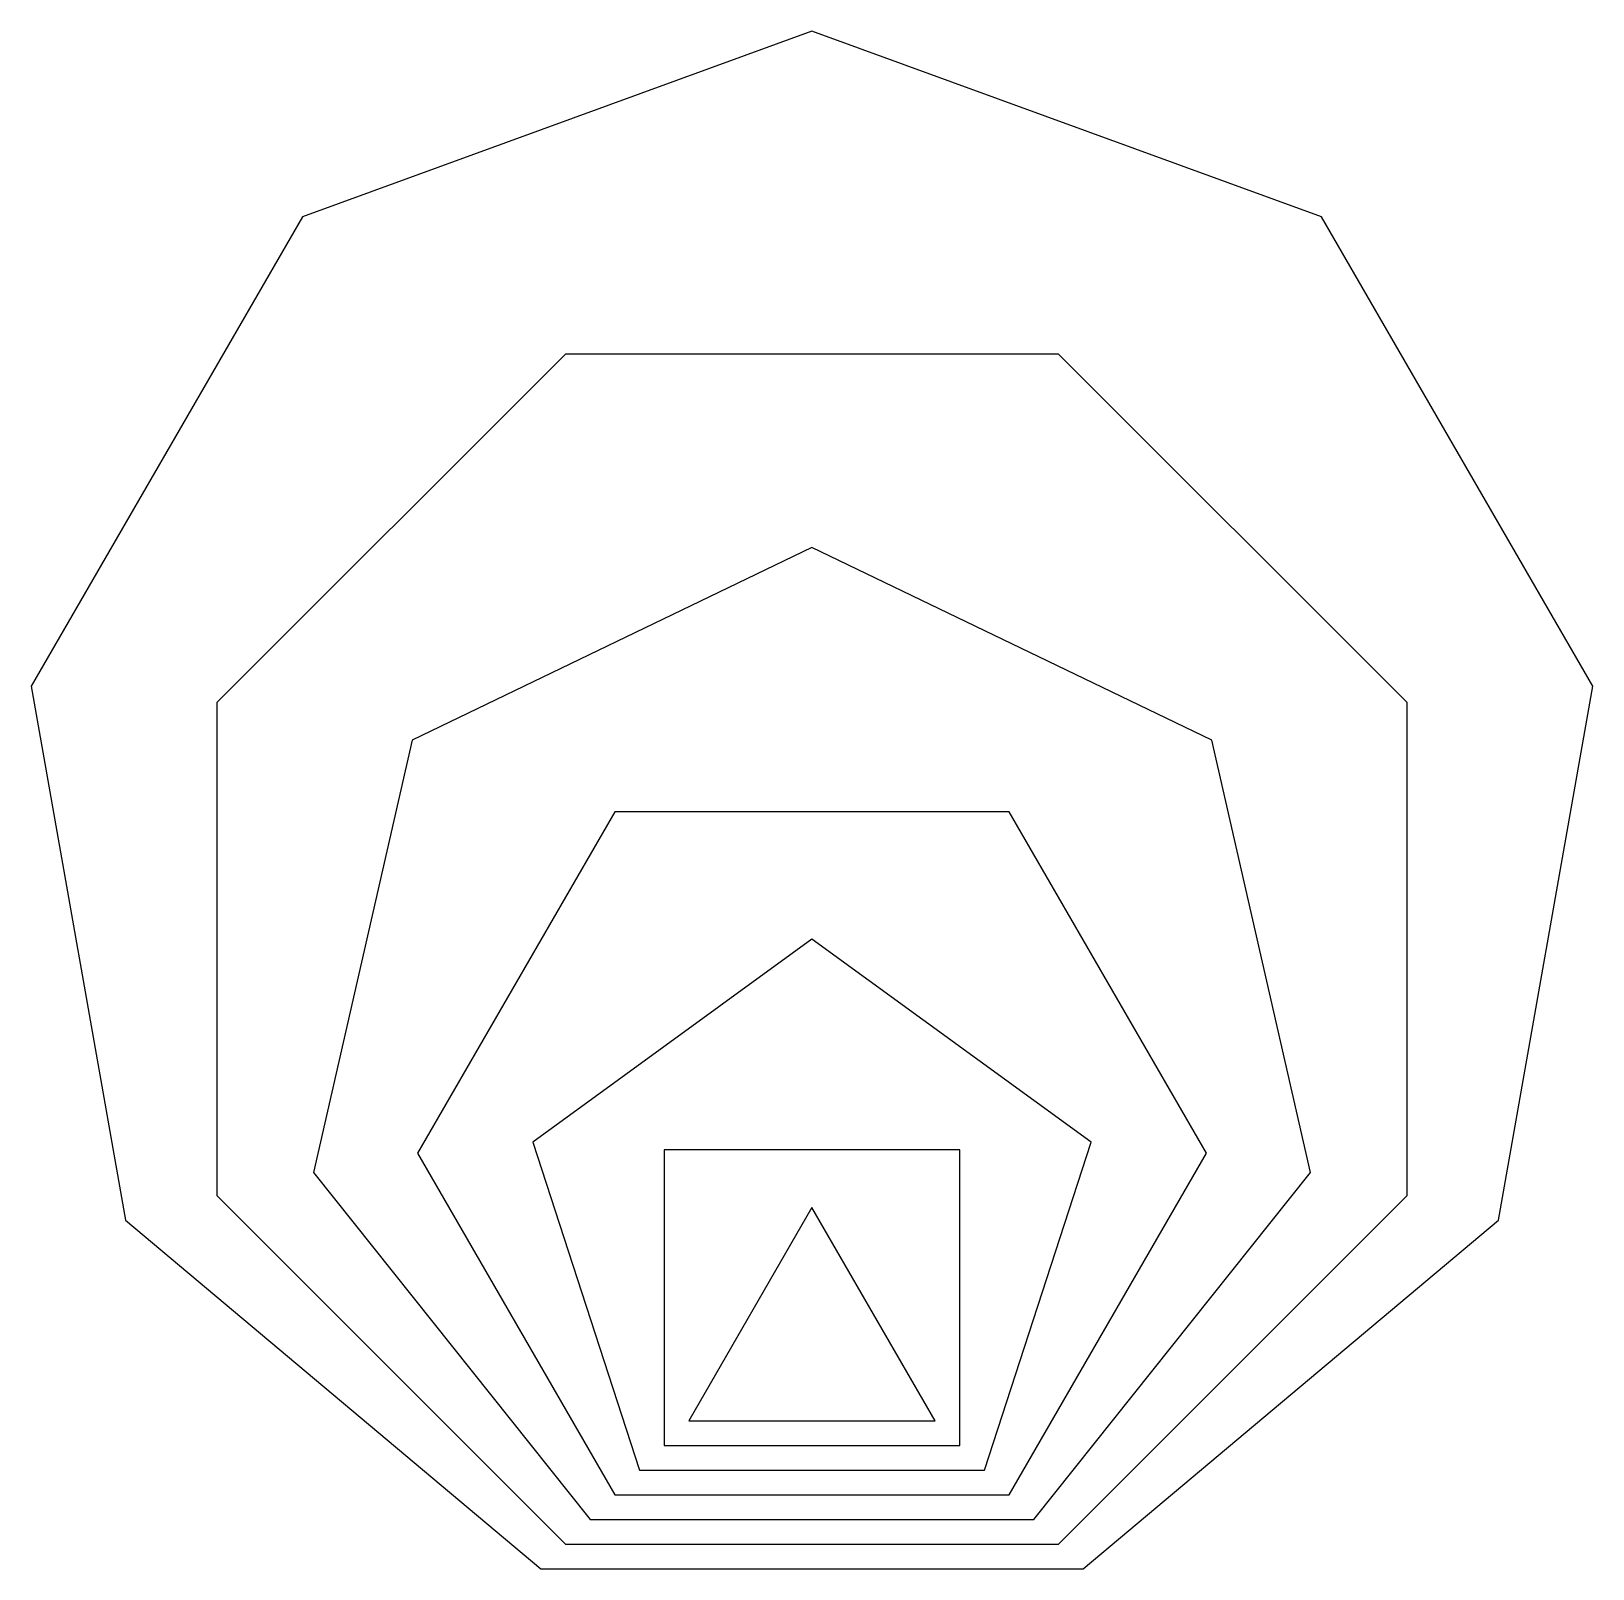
# Model space of a CAD drawing. Header units: millimetres. Extents: x 17.2 to 80.5, y 8.8 to 71.2.
import ezdxf

# ---------------------------------------------------------------- set-up
doc = ezdxf.new("R2010")
doc.units = ezdxf.units.MM
doc.layers.get('0').update_dxf_attribs({"linetype": 'CONTINUOUS', "lineweight": 25, "true_color": 0x000000})

msp = doc.modelspace()

# ---------------------------------------------------------------- linework, layer by layer
for p, q in [((48.834, 71.188), (28.161, 63.664)), ((69.507, 63.664), (48.834, 71.188)), ((28.161, 63.664), (17.161, 44.611)), ((80.507, 44.611), (69.507, 63.664)), ((38.834, 58.088), (24.692, 43.946)), ((58.834, 58.088), (38.834, 58.088)), ((72.976, 43.946), (58.834, 58.088)), ((48.834, 50.236), (32.617, 42.426)), ((65.052, 42.426), (48.834, 50.236)), ((17.161, 44.611), (20.981, 22.945)), ((76.687, 22.945), (80.507, 44.611)), ((24.692, 43.946), (24.692, 23.946)), ((72.976, 23.946), (72.976, 43.946)), ((32.617, 42.426), (28.611, 24.877)), ((69.057, 24.877), (65.052, 42.426)), ((40.834, 39.517), (32.834, 25.661)), ((56.834, 39.517), (40.834, 39.517)), ((64.834, 25.661), (56.834, 39.517)), ((48.834, 34.348), (37.508, 26.119)), ((60.16, 26.119), (48.834, 34.348)), ((37.508, 26.119), (41.834, 12.804)), ((55.834, 12.804), (60.16, 26.119)), ((32.834, 25.661), (40.834, 11.804)), ((42.834, 25.804), (42.834, 13.804)), ((54.834, 25.804), (42.834, 25.804)), ((54.834, 13.804), (54.834, 25.804)), ((56.834, 11.804), (64.834, 25.661)), ((28.611, 24.877), (39.834, 10.804)), ((57.834, 10.804), (69.057, 24.877)), ((24.692, 23.946), (38.834, 9.804)), ((48.834, 23.464), (43.834, 14.804)), ((53.834, 14.804), (48.834, 23.464)), ((58.834, 9.804), (72.976, 23.946)), ((20.981, 22.945), (37.834, 8.804)), ((59.834, 8.804), (76.687, 22.945)), ((43.834, 14.804), (53.834, 14.804)), ((42.834, 13.804), (54.834, 13.804)), ((41.834, 12.804), (55.834, 12.804)), ((40.834, 11.804), (56.834, 11.804)), ((39.834, 10.804), (57.834, 10.804)), ((38.834, 9.804), (58.834, 9.804)), ((37.834, 8.804), (59.834, 8.804))]:
    msp.add_line(p, q)

doc.saveas('drawing.dxf')
